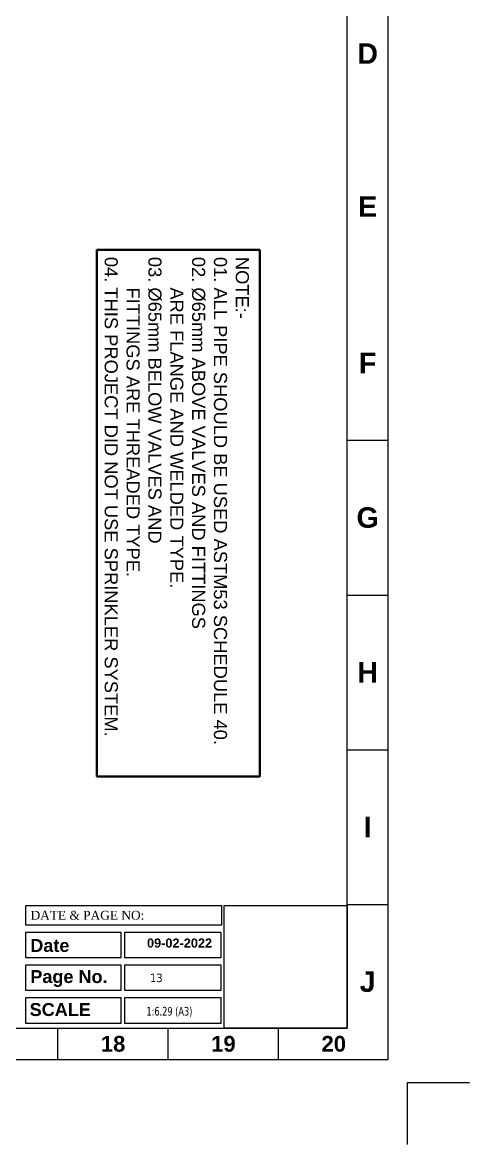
# Model space of a CAD drawing. Header units: inches. Extents: x -98933 to 1585249, y -3352739 to 192771.
# Drawn here: x 37569 to 38082, y 49235 to 50523 of the extents above; entities that cross this region are included whole.
import ezdxf

# ---------------------------------------------------------------- set-up
doc = ezdxf.new("R2010")
doc.units = ezdxf.units.IN
doc.header["$MEASUREMENT"] = 0
doc.layers.get('Defpoints').update_dxf_attribs({"lineweight": 0})
doc.layers.add('-TB', color=7, linetype='Continuous')
doc.layers.add('FIREFIGHTING', color=241, linetype='Continuous')
for name, color, linetype, lineweight in [('FF-VALVES', 170, 'Continuous', 18), ('Inline', 7, 'Continuous', 0), ('NI_TEXT', 144, 'Continuous', 15), ('Outline', 7, 'Continuous', 0), ('Scale', 7, 'Continuous', 0), ('Scale_Text', 7, 'Continuous', 0), ('SHEET', 186, 'Continuous', 35), ('TEXT_TITLEBOX', 7, 'Continuous', 13), ('Titelblk', 7, 'Continuous', 25), ('TITLE', 7, 'Continuous', 20)]:
    doc.layers.add(name, color=color, linetype=linetype, lineweight=lineweight)
doc.styles.add('AREAL', font='arial.ttf')
doc.styles.add('arial narrow', font='tahoma.ttf')
doc.styles.add('SHT-TEXT-1', font='times.ttf', dxfattribs={"height": 12})
doc.styles.get("Standard").update_dxf_attribs({"font": 'arialbd.ttf', "height": 24})

# ---------------------------------------------------------------- blocks, each defined once
blk = doc.blocks.new('www')
at = {"layer": 'SHEET', "color": 7}
blk.add_lwpolyline([(-53842.73, 39693.39), (-53450.73, 39693.39), (-53450.73, 39572.23), (-53842.73, 39572.23)], close=True, dxfattribs=at)
at = {"layer": 'NI_TEXT', "insert": (-53837.57, 39685.33), "char_height": 9.7537, "width": 1359.5649, "attachment_point": 1, "style": 'AREAL'}
blk.add_mtext('{\\C5;NOTE:-\\C96;\\P\\C0;01. ALL PIPE SHOULD BE USED ASTM53 SCHEDULE 40.\\P02. Ø65mm ABOVE VALVES AND FITTINGS \\P      ARE FLANGE AND WELDED TYPE.\\P03. Ø65mm BELOW VALVES AND \\P      FITTINGS ARE THREADED TYPE.\\P04. THIS PROJECT DID NOT USE SPRINKLER SYSTEM.}', dxfattribs=at)
blk = doc.blocks.new('PAGE')
at = {"layer": 'Inline', "color": 252, "lineweight": 15}
blk.add_lwpolyline([(178051640.63, 22656441.11), (178051640.63, 22657235.79), (178050505.36, 22657235.79), (178050505.36, 22656441.11)], close=True, dxfattribs=at)
at = {"layer": 'Outline', "color": 252, "lineweight": 15}
for p, q in [((178051662.57, 22656424.24), (178051662.57, 22657252.66)), ((178050483.42, 22656424.24), (178051662.57, 22656424.24))]:
    blk.add_line(p, q, dxfattribs=at)
at = {"layer": 'Scale', "color": 252, "lineweight": 9}
for p, q in [((178051640.63, 22656755.67), (178051662.57, 22656755.67)), ((178051640.63, 22656672.88), (178051662.57, 22656672.88)), ((178051640.63, 22656590.1), (178051662.57, 22656590.1)), ((178051640.63, 22656507.32), (178051662.57, 22656507.32)), ((178051640.63, 22656507.32), (178051662.57, 22656507.32)), ((178051640.63, 22656507.32), (178051662.57, 22656507.32)), ((178051485.98, 22656424.24), (178051485.98, 22656441.11)), ((178051544.98, 22656424.24), (178051544.98, 22656441.11)), ((178051603.97, 22656424.24), (178051603.97, 22656441.11))]:
    blk.add_line(p, q, dxfattribs=at)
at = {"layer": 'Scale_Text', "color": 252, "lineweight": 13, "attachment_point": 5}
for s, insert, char_height, width in [('D', (178051651.6, 22656962.62), 10.97, 8.3603), ('E', (178051651.6, 22656880.75), 10.97, 8.3603), ('F', (178051651.6, 22656797.06), 10.97, 8.3603), ('G', (178051651.6, 22656714.27), 10.97, 8.3603), ('H', (178051651.6, 22656631.49), 10.97, 8.3603), ('I', (178051651.6, 22656548.71), 10.97, 8.3603), ('J', (178051651.6, 22656465.93), 10.97, 8.3603), ('18', (178051515.48, 22656432.67), 8.435, 2.5102), ('19', (178051574.48, 22656432.67), 8.435, 2.5102), ('20', (178051633.47, 22656432.67), 8.435, 2.5102)]:
    blk.add_mtext(s, dxfattribs=dict(at, insert=insert, char_height=char_height, width=width))
blk = doc.blocks.new('Title')
at = {"layer": 'Defpoints', "color": 1, "ltscale": 10}
blk.add_lwpolyline([(-98623, -88042.4), (-98623, -87942.4), (-98523, -87942.4)], dxfattribs=at)
at = {"layer": 'Titelblk', "color": 3, "linetype": 'Continuous', "lineweight": 0, "xscale": 3.014611567961765, "yscale": 3.014611567959946, "zscale": 3.014611567966516}
blk.add_blockref('PAGE', (-536855255.8, -68388224), dxfattribs=at)

msp = doc.modelspace()

# ---------------------------------------------------------------- linework, layer by layer
at = {"layer": 'TEXT_TITLEBOX'}
for p, q in [((37572.82, 49486.84), (37572.82, 49509.5)), ((37572.82, 49509.5), (37797.21, 49509.5)), ((37797.21, 49509.5), (37797.21, 49486.84)), ((37800.54, 49368.54), (37800.54, 49509.5)), ((37800.54, 49509.5), (37941.51, 49509.5)), ((37941.51, 49509.5), (37941.51, 49368.54)), ((37797.21, 49486.84), (37572.82, 49486.84)), ((37572.82, 49449.2), (37572.82, 49478.88)), ((37572.82, 49478.88), (37681.92, 49478.88)), ((37681.92, 49478.88), (37681.92, 49449.2)), ((37686.56, 49449.2), (37686.56, 49478.88)), ((37686.56, 49478.88), (37796.64, 49478.88)), ((37796.64, 49478.88), (37796.64, 49449.2)), ((37681.92, 49449.2), (37572.82, 49449.2)), ((37572.82, 49411.56), (37572.82, 49441.24)), ((37572.82, 49441.24), (37681.92, 49441.24)), ((37681.92, 49441.24), (37681.92, 49411.56)), ((37796.64, 49449.2), (37686.56, 49449.2)), ((37686.56, 49411.56), (37686.56, 49441.24)), ((37686.56, 49441.24), (37796.64, 49441.24)), ((37796.64, 49441.24), (37796.64, 49411.56)), ((37681.92, 49411.56), (37572.82, 49411.56)), ((37796.64, 49411.56), (37686.56, 49411.56)), ((37572.82, 49373.92), (37572.82, 49403.6)), ((37572.82, 49403.6), (37681.92, 49403.6)), ((37681.92, 49403.6), (37681.92, 49373.92)), ((37686.56, 49373.92), (37686.56, 49403.6)), ((37686.56, 49403.6), (37796.64, 49403.6)), ((37796.64, 49403.6), (37796.64, 49373.92)), ((37681.92, 49373.92), (37572.82, 49373.92)), ((37796.64, 49373.92), (37686.56, 49373.92)), ((37941.51, 49368.54), (37800.54, 49368.54))]:
    msp.add_line(p, q, dxfattribs=at)

# ---------------------------------------------------------------- block references
at = {"layer": 'FIREFIGHTING', "color": 201, "xscale": 1.541805160435615, "yscale": 1.541805160435615, "zscale": 1.541805160450333, "rotation": 270}
msp.add_blockref('www', (-23358.26, -32752.99), dxfattribs=at)
at = {"layer": 'TITLE', "xscale": 0.7117836411125609, "yscale": 0.7117836411125609, "zscale": 0.7117836352222188}
msp.add_blockref('Title', (108209, 111901.94), dxfattribs=at)

# ---------------------------------------------------------------- texts
at = {"layer": '-TB', "lineweight": 0, "insert": (37715.37, 49431.03), "char_height": 9.65, "width": 34.2122, "attachment_point": 1, "style": 'arial narrow'}
msp.add_mtext('13', dxfattribs=at)
at = {"layer": 'FF-VALVES', "color": 7, "style": 'arial narrow', "width": 0.8}
msp.add_text('1:6.29 (A3)', height=9.937, dxfattribs=at).set_placement((37711.28, 49382.92))
at = {"layer": 'TEXT_TITLEBOX', "lineweight": 25, "style": 'SHT-TEXT-1'}
msp.add_text('DATE & PAGE NO:', height=10.1308, dxfattribs=at).set_placement((37578.32, 49493.05))
at = {"layer": 'TEXT_TITLEBOX', "lineweight": 25}
for s, height, p in [('Date', 14.829, (37578.02, 49455.99)), ('09-02-2022', 10.451, (37711.89, 49460.99)), ('Page No.', 14.829, (37578.03, 49420.3))]:
    msp.add_text(s, height=height, dxfattribs=at).set_placement(p)
at = {"layer": 'TEXT_TITLEBOX', "color": 1, "lineweight": 25}
msp.add_text('SCALE', height=14.829, dxfattribs=at).set_placement((37577.26, 49382.43))

doc.saveas('drawing.dxf')
